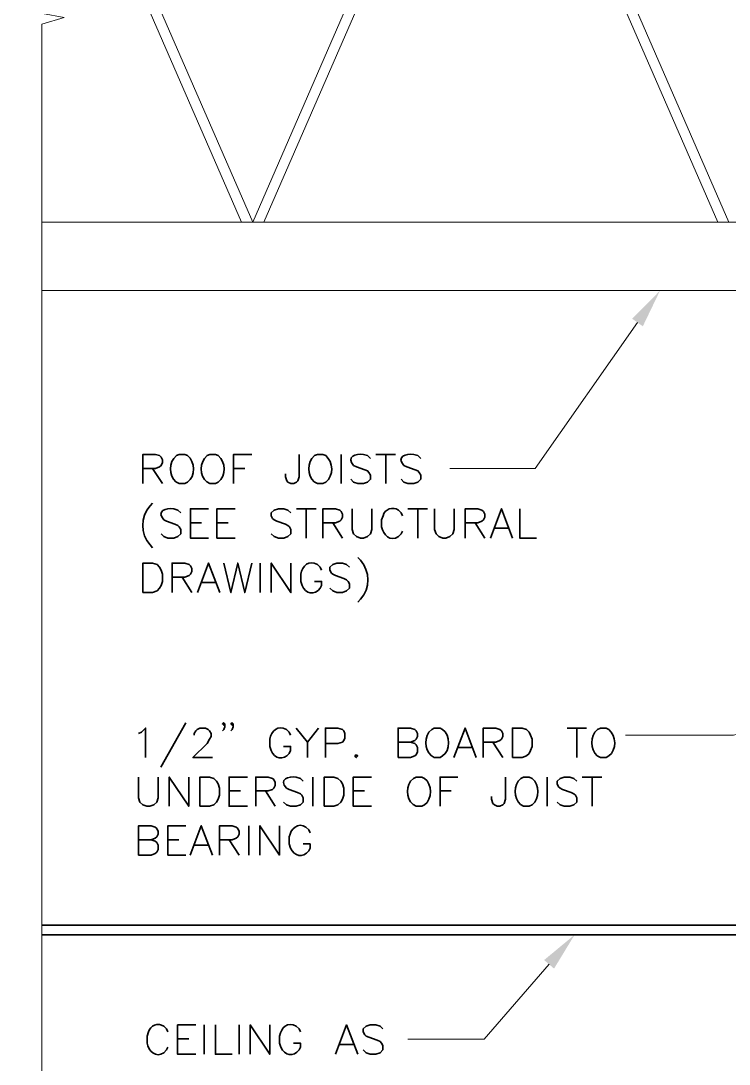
# Model space of a CAD drawing. Header units: inches. Extents: x 5 to 516, y -193 to 129.
# Drawn here: x 29.25 to 32.273, y -183.114 to -178.66 of the extents above; entities that cross this region are included whole.
import ezdxf

# ---------------------------------------------------------------- set-up
doc = ezdxf.new("R2010")
doc.units = ezdxf.units.IN
doc.header["$MEASUREMENT"] = 0
doc.layers.add('PDF7_Geometry', color=7, linetype='Continuous')
doc.layers.add('PDF7_Solid Fills', color=7, linetype='Continuous')

msp = doc.modelspace()

# ---------------------------------------------------------------- linework, layer by layer
at = {"layer": 'PDF7_Geometry', "lineweight": 15}
for points in [[(29.3402172, -183.2168948), (29.3402172, -178.6735612), (29.4346616, -178.6446723), (29.2502172, -178.6113389), (29.3402172, -178.5791166), (29.3402172, -176.1846722)], [(31.2068849, -177.2957834), (30.2402181, -179.5191169)], [(30.2868851, -179.519117), (31.2557741, -177.2946723), (32.224663, -179.519117)], [(31.3046632, -177.2957834), (32.2724411, -179.5191169)], [(29.3402172, -177.4524505), (30.2402172, -179.5191173)], [(29.3402172, -177.5613395), (30.1924395, -179.5191174)], [(29.3402172, -179.5191168), (34.1424399, -179.5191168), (34.1424399, -179.8113391)], [(34.1424411, -179.8113396), (29.3402183, -179.8113396)], [(31.8813302, -179.9480064), (31.4446635, -180.5713398), (31.0813301, -180.5713398)], [(34.7735514, -181.0468947), (32.2913291, -181.709117), (31.8302178, -181.709117)], [(31.5046619, -182.6868948), (31.2279952, -183.0068949), (30.9024396, -183.0068949)]]:
    msp.add_lwpolyline(points, dxfattribs=at)
at = {"layer": 'PDF7_Geometry', "lineweight": 35}
for points in [[(29.7713289, -180.6346723), (29.7713289, -180.5102279), (29.8246622, -180.5102279), (29.84244, -180.5157834), (29.8491067, -180.5224501), (29.8546622, -180.5335612), (29.8546622, -180.5457834), (29.8491067, -180.5580056), (29.84244, -180.5635612), (29.8246622, -180.5702279), (29.7713289, -180.5702279)], [(29.9613283, -180.515784), (29.9502171, -180.5102284), (29.9257727, -180.5102284), (29.9146616, -180.515784), (29.9024394, -180.5280062)], [(30.0924408, -180.515784), (30.0813297, -180.5102284), (30.0568853, -180.5102284), (30.044663, -180.515784), (30.0335519, -180.5280062)], [(30.1579957, -180.6346723), (30.1579957, -180.5102279), (30.2357734, -180.5102279)], [(30.4379956, -180.5102284), (30.4379956, -180.605784), (30.43244, -180.6235617), (30.4268845, -180.6291173), (30.4146623, -180.6346728), (30.40244, -180.6346728), (30.3902178, -180.6291173), (30.3846623, -180.6235617), (30.3791067, -180.605784), (30.3791067, -180.5935617)], [(30.5513303, -180.515784), (30.5391081, -180.5102284), (30.5157747, -180.5102284), (30.5035525, -180.515784), (30.4913303, -180.5280062)], [(30.6168851, -180.5102284), (30.6168851, -180.6346728)], [(30.7424412, -180.5280055), (30.730219, -180.5157832), (30.7124412, -180.5102277)], [(30.7657748, -180.5102284), (30.8491081, -180.5102284)], [(30.8079953, -180.5102284), (30.8079953, -180.6346728)], [(30.9568849, -180.5280055), (30.9446627, -180.5157832), (30.9268849, -180.5102277)], [(30.670219, -180.5580055), (30.6824412, -180.563561), (30.7179968, -180.5757832), (30.730219, -180.5813388), (30.7357746, -180.5880055), (30.7424412, -180.5991166), (30.7424412, -180.6168943), (30.730219, -180.6291166), (30.7124412, -180.6346721), (30.6879968, -180.6346721), (30.670219, -180.6291166), (30.6591079, -180.6168943)], [(30.8846627, -180.5580055), (30.8968849, -180.563561), (30.9324404, -180.5757832), (30.9446627, -180.5813388), (30.9502182, -180.5880055), (30.9568849, -180.5991166), (30.9568849, -180.6168943), (30.9446627, -180.6291166), (30.9268849, -180.6346721), (30.9024404, -180.6346721), (30.8846627, -180.6291166), (30.8735515, -180.6168943)], [(29.8124394, -180.5702282), (29.8546617, -180.6346727)], [(30.1579957, -180.5702282), (30.2057734, -180.5702282)], [(29.9257727, -180.6346728), (29.9502171, -180.6346728), (29.9613283, -180.6291173)], [(30.0568853, -180.6346728), (30.0813297, -180.6346728), (30.0924408, -180.6291173)], [(30.5157747, -180.6346728), (30.5391081, -180.6346728), (30.5513303, -180.6291173)], [(29.8124394, -180.7191167), (29.8013283, -180.7302278)], [(29.9324414, -180.7602284), (29.9202191, -180.7480062), (29.9024414, -180.7424506)], [(30.0513297, -180.8680052), (29.9735519, -180.8680052), (29.9735519, -180.7424496), (30.0513297, -180.7424496)], [(30.164663, -180.8680052), (30.0868852, -180.8680052), (30.0868852, -180.7424496), (30.164663, -180.7424496)], [(30.4024392, -180.7602284), (30.390217, -180.7480062), (30.3724392, -180.7424506), (30.3491059, -180.7424506), (30.3313281, -180.7480062), (30.3191059, -180.7602284), (30.3191059, -180.7724506), (30.3246614, -180.7835618), (30.3313281, -180.7902284), (30.3424392, -180.795784), (30.3791059, -180.8080062), (30.390217, -180.8135618), (30.3968837, -180.8202284), (30.4024392, -180.8313395), (30.4024392, -180.8491173), (30.390217, -180.8613395), (30.3724392, -180.8680062), (30.3491059, -180.8680062), (30.3313281, -180.8613395), (30.3191059, -180.8491173)], [(30.4268849, -180.7424502), (30.5102183, -180.7424502)], [(30.4679955, -180.7424502), (30.4679955, -180.8680058)], [(30.5391083, -180.8680052), (30.5391083, -180.7424496), (30.5935527, -180.7424496), (30.6113305, -180.7480052), (30.616886, -180.7546719), (30.6224416, -180.765783), (30.6224416, -180.7780052), (30.616886, -180.7902274), (30.6113305, -180.795783), (30.5935527, -180.8024496), (30.5391083, -180.8024496)], [(30.6646621, -180.7424502), (30.6646621, -180.8313391), (30.6702177, -180.8491169), (30.6824399, -180.8613391), (30.7002177, -180.8680058), (30.7124399, -180.8680058), (30.7302177, -180.8613391), (30.7424399, -180.8491169), (30.7479954, -180.8313391), (30.7479954, -180.7424502)], [(30.9024393, -180.7424502), (30.9857726, -180.7424502)], [(30.944662, -180.7424502), (30.944662, -180.8680058)], [(31.0157748, -180.7424502), (31.0157748, -180.8313391), (31.0224414, -180.8491169), (31.0335526, -180.8613391), (31.0513303, -180.8680058), (31.0635526, -180.8680058), (31.0813303, -180.8613391), (31.0935526, -180.8491169), (31.0991081, -180.8313391), (31.0991081, -180.7424502)], [(31.1468851, -180.8680052), (31.1468851, -180.7424496), (31.2002184, -180.7424496), (31.2179962, -180.7480052), (31.2246629, -180.7546719), (31.2302184, -180.765783), (31.2302184, -180.7780052), (31.2246629, -180.7902274), (31.2179962, -180.795783), (31.2002184, -180.8024496), (31.1468851, -180.8024496)], [(31.2546619, -180.8680052), (31.3013285, -180.7424496), (31.3491063, -180.8680052)], [(31.3791058, -180.7424502), (31.3791058, -180.8680058), (31.4502169, -180.8680058)], [(29.8602191, -180.7902284), (29.8724414, -180.795784), (29.9079969, -180.8080062), (29.9202191, -180.8135618), (29.9257747, -180.8202284), (29.9324414, -180.8313395), (29.9324414, -180.8491173), (29.9202191, -180.8613395), (29.9024414, -180.8680062), (29.8779969, -180.8680062), (29.8602191, -180.8613395), (29.849108, -180.8491173)], [(29.9735519, -180.8024501), (30.0213297, -180.8024501)], [(30.0868852, -180.8024501), (30.134663, -180.8024501)], [(30.5813288, -180.8024501), (30.6224399, -180.8680056)], [(31.1891079, -180.8024501), (31.230219, -180.8680056)], [(31.2724412, -180.8257836), (31.3313301, -180.8257836)], [(30.861328, -180.861339), (30.8735502, -180.8491168), (30.8791057, -180.8380057)], [(29.8013283, -180.8968945), (29.8124394, -180.9091167)], [(30.6879956, -180.9513385), (30.7002178, -180.9624497)], [(29.8957728, -181.1002282), (29.8957728, -180.9746726), (29.9502172, -180.9746726), (29.967995, -180.9802282), (29.9735506, -180.9868948), (29.9802172, -180.9980059), (29.9802172, -181.0102282), (29.9735506, -181.0224504), (29.967995, -181.0280059), (29.9502172, -181.0346726), (29.8957728, -181.0346726)], [(30.0035518, -181.1002282), (30.0513296, -180.9746726), (30.0991074, -181.1002282)], [(30.1168851, -180.9746721), (30.1468851, -181.1002276), (30.175774, -180.9746721), (30.205774, -181.1002276), (30.235774, -180.9746721)], [(30.2713289, -180.9746721), (30.2713289, -181.1002276)], [(30.3191059, -181.1002282), (30.3191059, -180.9746726), (30.4024392, -181.1002282), (30.4024392, -180.9746726)], [(30.5335518, -181.004672), (30.5279962, -180.9924498), (30.515774, -180.9802275)], [(30.6524392, -180.9924502), (30.640217, -180.980228), (30.6224392, -180.9746725), (30.5991059, -180.9746725), (30.5813281, -180.980228), (30.5691059, -180.9924502), (30.5691059, -181.0046725), (30.5757726, -181.0168947), (30.5813281, -181.0224503), (30.5935504, -181.0280058), (30.6291059, -181.040228), (30.640217, -181.0457836), (30.6468837, -181.0524503), (30.6524392, -181.0635614), (30.6524392, -181.0813391), (30.640217, -181.0935614), (30.6224392, -181.100228), (30.5991059, -181.100228), (30.5813281, -181.0935614), (30.5691059, -181.0813391)], [(29.9379956, -181.0346719), (29.9802178, -181.1002274)], [(30.4446629, -181.0224498), (30.4446629, -181.0524498), (30.4502185, -181.0702275)], [(30.0213289, -181.0580054), (30.0813289, -181.0580054)], [(30.5279962, -181.0813386), (30.5335518, -181.0702275), (30.5335518, -181.0524498), (30.5035518, -181.0524498)], [(30.7002178, -181.1291163), (30.6879956, -181.1413386)], [(29.9546627, -181.6557838), (29.847996, -181.8457838)], [(30.1213294, -181.6613391), (30.1157738, -181.6668947), (30.1102182, -181.6613391), (30.1157738, -181.6557835), (30.1213294, -181.6613391), (30.1213294, -181.6735613), (30.1157738, -181.6846724), (30.1102182, -181.6913391)], [(30.1568835, -181.6613391), (30.1513279, -181.6668947), (30.1457724, -181.6613391), (30.1513279, -181.6557835), (30.1568835, -181.6613391), (30.1568835, -181.6735613), (30.1513279, -181.6846724), (30.1457724, -181.6913391)], [(29.7524396, -181.7024508), (29.7646618, -181.6968952), (29.7824396, -181.6791175), (29.7824396, -181.804673)], [(29.9902168, -181.7091172), (29.9902168, -181.7024505), (29.9968835, -181.6913394), (30.002439, -181.6846728), (30.0146612, -181.6791172), (30.0379946, -181.6791172), (30.0502168, -181.6846728), (30.0557723, -181.6913394), (30.062439, -181.7024505), (30.062439, -181.7146728), (30.0557723, -181.726895), (30.0446612, -181.7446728), (29.9846612, -181.8046728), (30.0679946, -181.8046728)], [(30.4013293, -181.7091172), (30.3957737, -181.696895), (30.3835515, -181.6846728)], [(30.4257727, -181.6791173), (30.4735505, -181.7391173), (30.4735505, -181.8046729)], [(30.520219, -181.6791173), (30.4735523, -181.7391173)], [(30.5502189, -181.8046723), (30.5502189, -181.6791167), (30.6035523, -181.6791167), (30.6224411, -181.6846723), (30.6279967, -181.6913389), (30.6335523, -181.70245), (30.6335523, -181.7213389), (30.6279967, -181.73245), (30.6224411, -181.7391167), (30.6035523, -181.7446723), (30.5502189, -181.7446723)], [(30.8602188, -181.8046723), (30.8602188, -181.6791167), (30.9135521, -181.6791167), (30.9313299, -181.6846723), (30.9379965, -181.6913389), (30.9435521, -181.70245), (30.9435521, -181.7146723), (30.9379965, -181.7268945), (30.9313299, -181.73245), (30.9135521, -181.7391167), (30.8602188, -181.7391167)], [(31.0502181, -181.6846728), (31.039107, -181.6791173), (31.0146626, -181.6791173), (31.0035515, -181.6846728), (30.9913292, -181.6968951)], [(31.0979959, -181.8046723), (31.1457737, -181.6791167), (31.1935515, -181.8046723)], [(31.223552, -181.8046723), (31.223552, -181.6791167), (31.2768854, -181.6791167), (31.2946631, -181.6846723), (31.3013298, -181.6913389), (31.3068854, -181.70245), (31.3068854, -181.7146723), (31.3013298, -181.7268945), (31.2946631, -181.73245), (31.2768854, -181.7391167), (31.223552, -181.7391167)], [(31.5813288, -181.6791173), (31.6646622, -181.6791173)], [(31.6224417, -181.6791173), (31.6224417, -181.8046729)], [(31.7591076, -181.6846728), (31.7479965, -181.6791173), (31.7235521, -181.6791173), (31.7113298, -181.6846728), (31.7002187, -181.6968951)], [(30.3124404, -181.726895), (30.3124404, -181.756895), (30.3179959, -181.7746728)], [(30.3957737, -181.786895), (30.4013293, -181.7746728), (30.4013293, -181.756895), (30.3713293, -181.756895)], [(30.9135522, -181.7391171), (30.93133, -181.7446727), (30.9379966, -181.7502282), (30.9435522, -181.7624504), (30.9435522, -181.7802282), (30.9379966, -181.7924504), (30.93133, -181.798006), (30.9135522, -181.8046727), (30.8602188, -181.8046727)], [(31.115773, -181.7624506), (31.175773, -181.7624506)], [(31.2646626, -181.7391171), (31.3068848, -181.8046727)], [(31.0146626, -181.8046729), (31.039107, -181.8046729), (31.0502181, -181.7980062)], [(31.7235521, -181.8046729), (31.7479965, -181.8046729), (31.7591076, -181.7980062)], [(29.7524396, -181.8880056), (29.7524396, -181.9768945), (29.7579952, -181.9946723), (29.7702174, -182.0068945), (29.7879952, -182.0124501), (29.8002174, -182.0124501), (29.8179952, -182.0068945), (29.8302174, -181.9946723), (29.835773, -181.9768945), (29.835773, -181.8880056)], [(29.8835522, -182.0124506), (29.8835522, -181.8880062), (29.9668855, -182.0124506), (29.9668855, -181.8880062)], [(30.2168842, -182.0124506), (30.1391064, -182.0124506), (30.1391064, -181.8880062), (30.2168842, -181.8880062)], [(30.2524397, -182.0124506), (30.2524397, -181.8880062), (30.305773, -181.8880062), (30.3246619, -181.8935617), (30.3302174, -181.8991173), (30.335773, -181.9113395), (30.335773, -181.9235618), (30.3302174, -181.935784), (30.3246619, -181.9413395), (30.305773, -181.9468951), (30.2524397, -181.9468951)], [(30.4546627, -181.9057838), (30.4435516, -181.8935616), (30.4257738, -181.888006)], [(30.4968855, -181.8880056), (30.4968855, -182.0124501)], [(30.7468841, -182.0124506), (30.6691064, -182.0124506), (30.6691064, -181.8880062), (30.7468841, -181.8880062)], [(30.9735512, -181.8935612), (30.961329, -181.8880056), (30.9379956, -181.8880056), (30.9257734, -181.8935612), (30.9135512, -181.9057834)], [(31.0391083, -182.0124506), (31.0391083, -181.8880062), (31.115775, -181.8880062)], [(31.319106, -181.8880056), (31.319106, -181.9824501), (31.3124393, -182.0002278), (31.3068837, -182.0068945), (31.2946615, -182.0124501), (31.2835504, -182.0124501), (31.2713282, -182.0068945), (31.2646615, -182.0002278), (31.259106, -181.9824501), (31.259106, -181.9713389)], [(31.4324396, -181.8935612), (31.4202174, -181.8880056), (31.3957729, -181.8880056), (31.3846618, -181.8935612), (31.3724396, -181.9057834)], [(31.4968856, -181.8880056), (31.4968856, -182.0124501)], [(31.6224417, -181.9057838), (31.6102194, -181.8935616), (31.5924417, -181.888006), (31.5691083, -181.888006), (31.5513306, -181.8935616), (31.5391083, -181.9057838), (31.5391083, -181.9168949), (31.5446639, -181.9291171), (31.5513306, -181.9357838), (31.5624417, -181.9413393), (31.5991083, -181.9535616), (31.6102194, -181.9591171), (31.6168861, -181.9646727), (31.6224417, -181.9768949), (31.6224417, -181.9946727), (31.6102194, -182.0068949), (31.5924417, -182.0124505), (31.5691083, -182.0124505), (31.5513306, -182.0068949), (31.5391083, -181.9946727)], [(31.6457729, -181.8880056), (31.7302174, -181.8880056)], [(31.6879957, -181.8880056), (31.6879957, -182.0124501)], [(30.3835516, -181.9357838), (30.3957738, -181.9413393), (30.4313294, -181.9535616), (30.4435516, -181.9591171), (30.4491072, -181.9646727), (30.4546627, -181.9768949), (30.4546627, -181.9946727), (30.4435516, -182.0068949), (30.4257738, -182.0124505), (30.4013294, -182.0124505), (30.3835516, -182.0068949), (30.3713294, -181.9946727)], [(30.1391064, -181.9468944), (30.1868842, -181.9468944)], [(30.2946624, -181.9468944), (30.3357735, -182.0124499)], [(30.6691064, -181.9468944), (30.7168841, -181.9468944)], [(31.0391083, -181.9468944), (31.0868861, -181.9468944)], [(30.9379956, -182.0124501), (30.961329, -182.0124501), (30.9735512, -182.0068945)], [(31.3957729, -182.0124501), (31.4202174, -182.0124501), (31.4324396, -182.0068945)], [(29.7524396, -182.221339), (29.7524396, -182.0957834), (29.805773, -182.0957834), (29.8235507, -182.1024501), (29.8302174, -182.1080056), (29.835773, -182.1202278), (29.835773, -182.131339), (29.8302174, -182.1435612), (29.8235507, -182.1491167), (29.805773, -182.1557834), (29.7524396, -182.1557834)], [(29.9546624, -182.221339), (29.8779957, -182.221339), (29.8779957, -182.0957834), (29.9546624, -182.0957834)], [(29.9724397, -182.221339), (30.0202175, -182.0957834), (30.0679953, -182.221339)], [(30.0979958, -182.221339), (30.0979958, -182.0957834), (30.1513292, -182.0957834), (30.169107, -182.1024501), (30.1757736, -182.1080056), (30.1813292, -182.1202278), (30.1813292, -182.131339), (30.1757736, -182.1435612), (30.169107, -182.1491167), (30.1513292, -182.1557834), (30.0979958, -182.1557834)], [(30.2224398, -182.095784), (30.2224398, -182.2213396)], [(30.270219, -182.221339), (30.270219, -182.0957834), (30.3535523, -182.221339), (30.3535523, -182.0957834)], [(30.4846626, -182.1257839), (30.4791071, -182.1135617), (30.4668848, -182.1024506)], [(29.8057731, -182.1557838), (29.8235508, -182.1613394), (29.8302175, -182.168006), (29.8357731, -182.1791171), (29.8357731, -182.1968949), (29.8302175, -182.2091171), (29.8235508, -182.2146727), (29.8057731, -182.2213394), (29.7524397, -182.2213394)], [(29.8779957, -182.1557838), (29.9246624, -182.1557838)], [(30.1391064, -182.1557838), (30.1813286, -182.2213394)], [(30.3957737, -182.1435617), (30.3957737, -182.1735617), (30.4013293, -182.1913395)], [(29.9902168, -182.1791173), (30.0502168, -182.1791173)], [(30.4791071, -182.2035617), (30.4846626, -182.1913395), (30.4846626, -182.1735617), (30.4546626, -182.1735617)], [(34.9135525, -182.5202281), (29.3402189, -182.5202281)], [(34.7757735, -182.5613399), (29.3402178, -182.5613399)], [(29.9968841, -183.0713395), (29.9191063, -183.0713395), (29.9191063, -182.9457839), (29.9968841, -182.9457839)], [(30.0324396, -182.9457834), (30.0324396, -183.0713389)], [(30.0802188, -182.9457834), (30.0802188, -183.0713389), (30.1513299, -183.0713389)], [(30.1813292, -182.9457834), (30.1813292, -183.0713389)], [(30.2291061, -183.0713395), (30.2291061, -182.9457839), (30.3124395, -183.0713395), (30.3124395, -182.9457839)], [(30.4435521, -182.9757844), (30.4379965, -182.9635622), (30.4257743, -182.95134)], [(30.5924394, -183.0713395), (30.6402172, -182.9457839), (30.687995, -183.0713395)], [(30.7946625, -182.9635616), (30.7835514, -182.9513393), (30.7657736, -182.9457838), (30.7413291, -182.9457838), (30.7235514, -182.9513393), (30.7113291, -182.9635616), (30.7113291, -182.9757838), (30.7179958, -182.988006), (30.7235514, -182.9935616), (30.7357736, -182.9991171), (30.7713291, -183.0113393), (30.7835514, -183.0168949), (30.7891069, -183.0235616), (30.7946625, -183.0346727), (30.7946625, -183.0524505), (30.7835514, -183.0646727), (30.7657736, -183.0713393), (30.7413291, -183.0713393), (30.7235514, -183.0646727), (30.7113291, -183.0524505)], [(29.9191063, -183.0057843), (29.9668841, -183.0057843)], [(30.3546632, -182.9935622), (30.3546632, -183.0235622), (30.3602187, -183.04134)], [(29.860218, -183.0646733), (29.8724402, -183.0524511), (29.8779957, -183.04134)], [(30.4379965, -183.0524511), (30.4435521, -183.04134), (30.4435521, -183.0235622), (30.4135521, -183.0235622)], [(30.6102187, -183.0291167), (30.6702187, -183.0291167)]]:
    msp.add_lwpolyline(points, dxfattribs=at)
for points in [[(30.8791057, -180.7724501), (30.8735502, -180.7602279), (30.861328, -180.7480057, 0.508362924), (30.7957724, -180.7724501), (30.7891057, -180.7902279), (30.7891057, -180.8202279)], [(29.8779957, -182.9757844), (29.8724402, -182.9635622), (29.860218, -182.95134, 0.508362924), (29.7946624, -182.9757844), (29.7891068, -182.9935622), (29.7891068, -183.0235622)]]:
    msp.add_lwpolyline(points, format="xyb", dxfattribs=at)
for points in [[(29.7713289, -181.1002282), (29.7713289, -180.9746726), (29.81244, -180.9746726), (29.8313289, -180.9802282), (29.84244, -180.9924504), (29.8491067, -181.0046726), (29.8546622, -181.0224504), (29.8546622, -181.0524504), (29.8491067, -181.0702282), (29.84244, -181.0813393), (29.8313289, -181.0935615), (29.81244, -181.1002282)], [(31.3479959, -181.8046723), (31.3479959, -181.6791167), (31.3902182, -181.6791167), (31.4079959, -181.6846723), (31.4202182, -181.6968945), (31.4257737, -181.7091167), (31.4324404, -181.7268945), (31.4324404, -181.7568945), (31.4257737, -181.7746723), (31.4202182, -181.7868945), (31.4079959, -181.7980056), (31.3902182, -181.8046723)], [(30.6813292, -181.7924505), (30.6757737, -181.7980061), (30.6813292, -181.8046728), (30.6879959, -181.7980061)], [(30.0146625, -182.0124506), (30.0146625, -181.8880062), (30.0557736, -181.8880062), (30.0735514, -181.8935617), (30.0857736, -181.905784), (30.0924403, -181.9168951), (30.0979958, -181.935784), (30.0979958, -181.9646729), (30.0924403, -181.9824506), (30.0857736, -181.9946729), (30.0735514, -182.0068951), (30.0557736, -182.0124506)], [(30.5446625, -182.0124506), (30.5446625, -181.8880062), (30.5857736, -181.8880062), (30.6035513, -181.8935617), (30.6157736, -181.905784), (30.6224402, -181.9168951), (30.6279958, -181.935784), (30.6279958, -181.9646729), (30.6224402, -181.9824506), (30.6157736, -181.9946729), (30.6035513, -182.0068951), (30.5857736, -182.0124506)]]:
    msp.add_lwpolyline(points, close=True, dxfattribs=at)
for points in [[(29.9613283, -180.6291173), (29.9963653, -180.6040247), (29.9949764, -180.5405617), (29.9613283, -180.515784)], [(30.0924408, -180.6291173), (30.1272927, -180.6015062), (30.1258112, -180.5430062), (30.0924408, -180.515784)], [(30.5513303, -180.6291173), (30.5861821, -180.6015062), (30.5847007, -180.5430247), (30.5513303, -180.515784)], [(30.7124412, -180.5102277), (30.6788672, -180.5048203), (30.6370523, -180.5216721), (30.670219, -180.5580055)], [(30.9268849, -180.5102277), (30.8933293, -180.5048203), (30.851496, -180.5216721), (30.8846627, -180.5580055)], [(29.9024394, -180.5280062), (29.8791986, -180.5608395), (29.8854208, -180.6196173), (29.9257727, -180.6346728)], [(30.0335519, -180.5280062), (30.0099408, -180.5599691), (30.0176075, -180.6221914), (30.0568853, -180.6346728)], [(30.4913303, -180.5280062), (30.4713118, -180.5600803), (30.474034, -180.6214691), (30.5157747, -180.6346728)], [(29.8013283, -180.7302278), (29.7606987, -180.7777278), (29.7599765, -180.8495797), (29.8013283, -180.8968945)], [(29.9024414, -180.7424506), (29.8688673, -180.7370432), (29.8270525, -180.7538951), (29.8602191, -180.7902284)], [(30.7891057, -180.8202279), (30.7964761, -180.8536909), (30.8269576, -180.8859687), (30.861328, -180.861339)], [(30.515774, -180.9802275), (30.4791259, -180.9597646), (30.4509592, -180.9852646), (30.4446629, -181.0224498)], [(30.7002178, -180.9624497), (30.7408475, -181.0099497), (30.7415697, -181.0818015), (30.7002178, -181.1291163)], [(30.4502185, -181.0702275), (30.4645703, -181.105709), (30.5041814, -181.1141905), (30.5279962, -181.0813386)], [(30.3835515, -181.6846728), (30.3458663, -181.6633579), (30.3194404, -181.6915061), (30.3124404, -181.726895)], [(30.9913292, -181.6968951), (30.9689218, -181.7315062), (30.9741626, -181.7865062), (31.0146626, -181.8046729)], [(31.0502181, -181.7980062), (31.0849774, -181.7754321), (31.0838293, -181.7083025), (31.0502181, -181.6846728)], [(31.7002187, -181.6968951), (31.6769595, -181.7293951), (31.6834224, -181.7894506), (31.7235521, -181.8046729)], [(31.7591076, -181.7980062), (31.7939039, -181.7719321), (31.792478, -181.7114877), (31.7591076, -181.6846728)], [(30.3179959, -181.7746728), (30.3337552, -181.8102283), (30.3693108, -181.8182839), (30.3957737, -181.786895)], [(30.4257738, -181.888006), (30.3933294, -181.8832838), (30.3478109, -181.898469), (30.3835516, -181.9357838)], [(30.9735512, -182.0068945), (31.0057179, -181.9834871), (31.006403, -181.9168204), (30.9735512, -181.8935612)], [(31.4324396, -182.0068945), (31.46481, -181.9791538), (31.4656803, -181.9212834), (31.4324396, -181.8935612)], [(30.9135512, -181.9057834), (30.890829, -181.9386723), (30.8968845, -181.9976167), (30.9379956, -182.0124501)], [(31.3724396, -181.9057834), (31.3497544, -181.9387834), (31.3558655, -181.9960241), (31.3957729, -182.0124501)], [(30.4668848, -182.1024506), (30.4334774, -182.077895), (30.4009034, -182.1099876), (30.3957737, -182.1435617)], [(30.4013293, -182.1913395), (30.4170885, -182.226895), (30.4526441, -182.2349691), (30.4791071, -182.2035617)], [(30.4257743, -182.95134), (30.3891261, -182.930877), (30.360978, -182.956377), (30.3546632, -182.9935622)], [(29.7891068, -183.0235622), (29.7939772, -183.0575622), (29.8271624, -183.0890252), (29.860218, -183.0646733)], [(30.3602187, -183.04134), (30.3745521, -183.0768215), (30.4141817, -183.0853029), (30.4379965, -183.0524511)]]:
    msp.add_open_spline(points, degree=3, dxfattribs=at)
at = {"layer": 'PDF7_Solid Fills', "lineweight": 50, "transparency": 33554559}
for points in [[(31.8591066, -179.9313393), (31.9779955, -179.8113393), (31.9046622, -179.9635615)], [(31.4835528, -182.6691166), (31.6135528, -182.5613389), (31.525775, -182.7057833)]]:
    msp.add_solid(points, dxfattribs=at)

doc.saveas('drawing.dxf')
